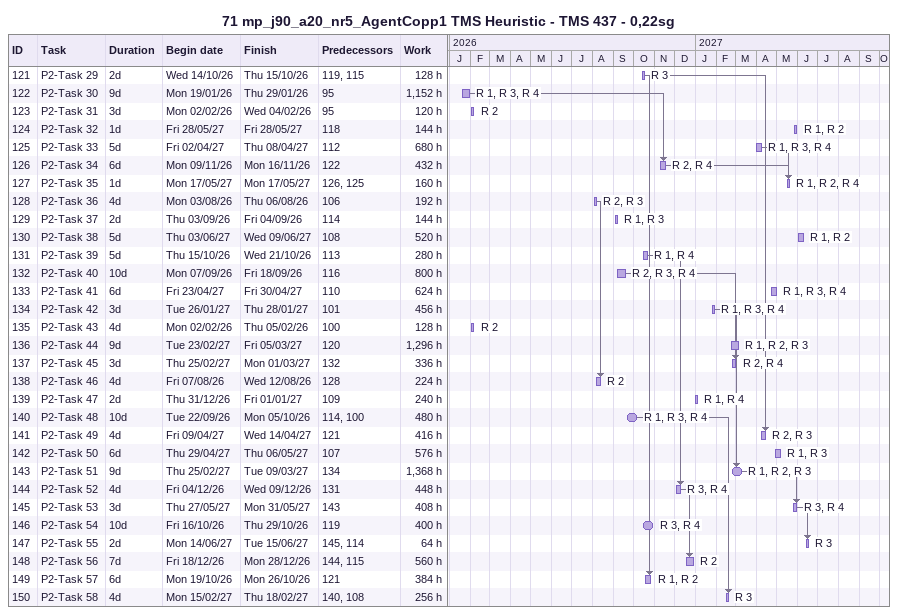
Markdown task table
71 mp_j90_a20_nr5_AgentCopp1 TMS Heuristic - TMS 437 - 0,22sg

| ID | Task | Duration | Start | Finish | Predecessors | Resources | Work (h) |
|---|---|---|---|---|---|---|---|
| 121 | P2-Task 29 | 2d | 2026-10-14 | 2026-10-15 | 119, 115 | R 3 | 128 |
| 122 | P2-Task 30 | 9d | 2026-01-19 | 2026-01-29 | 95 | R 1, R 3, R 4 | 1152 |
| 123 | P2-Task 31 | 3d | 2026-02-02 | 2026-02-04 | 95 | R 2 | 120 |
| 124 | P2-Task 32 | 1d | 2027-05-28 | 2027-05-28 | 118 | R 1, R 2 | 144 |
| 125 | P2-Task 33 | 5d | 2027-04-02 | 2027-04-08 | 112 | R 1, R 3, R 4 | 680 |
| 126 | P2-Task 34 | 6d | 2026-11-09 | 2026-11-16 | 122 | R 2, R 4 | 432 |
| 127 | P2-Task 35 | 1d | 2027-05-17 | 2027-05-17 | 126, 125 | R 1, R 2, R 4 | 160 |
| 128 | P2-Task 36 | 4d | 2026-08-03 | 2026-08-06 | 106 | R 2, R 3 | 192 |
| 129 | P2-Task 37 | 2d | 2026-09-03 | 2026-09-04 | 114 | R 1, R 3 | 144 |
| 130 | P2-Task 38 | 5d | 2027-06-03 | 2027-06-09 | 108 | R 1, R 2 | 520 |
| 131 | P2-Task 39 | 5d | 2026-10-15 | 2026-10-21 | 113 | R 1, R 4 | 280 |
| 132 | P2-Task 40 | 10d | 2026-09-07 | 2026-09-18 | 116 | R 2, R 3, R 4 | 800 |
| 133 | P2-Task 41 | 6d | 2027-04-23 | 2027-04-30 | 110 | R 1, R 3, R 4 | 624 |
| 134 | P2-Task 42 | 3d | 2027-01-26 | 2027-01-28 | 101 | R 1, R 3, R 4 | 456 |
| 135 | P2-Task 43 | 4d | 2026-02-02 | 2026-02-05 | 100 | R 2 | 128 |
| 136 | P2-Task 44 | 9d | 2027-02-23 | 2027-03-05 | 120 | R 1, R 2, R 3 | 1296 |
| 137 | P2-Task 45 | 3d | 2027-02-25 | 2027-03-01 | 132 | R 2, R 4 | 336 |
| 138 | P2-Task 46 | 4d | 2026-08-07 | 2026-08-12 | 128 | R 2 | 224 |
| 139 | P2-Task 47 | 2d | 2026-12-31 | 2027-01-01 | 109 | R 1, R 4 | 240 |
| 140 | P2-Task 48 | 10d | 2026-09-22 | 2026-10-05 | 114, 100 | R 1, R 3, R 4 | 480 |
| 141 | P2-Task 49 | 4d | 2027-04-09 | 2027-04-14 | 121 | R 2, R 3 | 416 |
| 142 | P2-Task 50 | 6d | 2027-04-29 | 2027-05-06 | 107 | R 1, R 3 | 576 |
| 143 | P2-Task 51 | 9d | 2027-02-25 | 2027-03-09 | 134 | R 1, R 2, R 3 | 1368 |
| 144 | P2-Task 52 | 4d | 2026-12-04 | 2026-12-09 | 131 | R 3, R 4 | 448 |
| 145 | P2-Task 53 | 3d | 2027-05-27 | 2027-05-31 | 143 | R 3, R 4 | 408 |
| 146 | P2-Task 54 | 10d | 2026-10-16 | 2026-10-29 | 119 | R 3, R 4 | 400 |
| 147 | P2-Task 55 | 2d | 2027-06-14 | 2027-06-15 | 145, 114 | R 3 | 64 |
| 148 | P2-Task 56 | 7d | 2026-12-18 | 2026-12-28 | 144, 115 | R 2 | 560 |
| 149 | P2-Task 57 | 6d | 2026-10-19 | 2026-10-26 | 121 | R 1, R 2 | 384 |
| 150 | P2-Task 58 | 4d | 2027-02-15 | 2027-02-18 | 140, 108 | R 3 | 256 |
